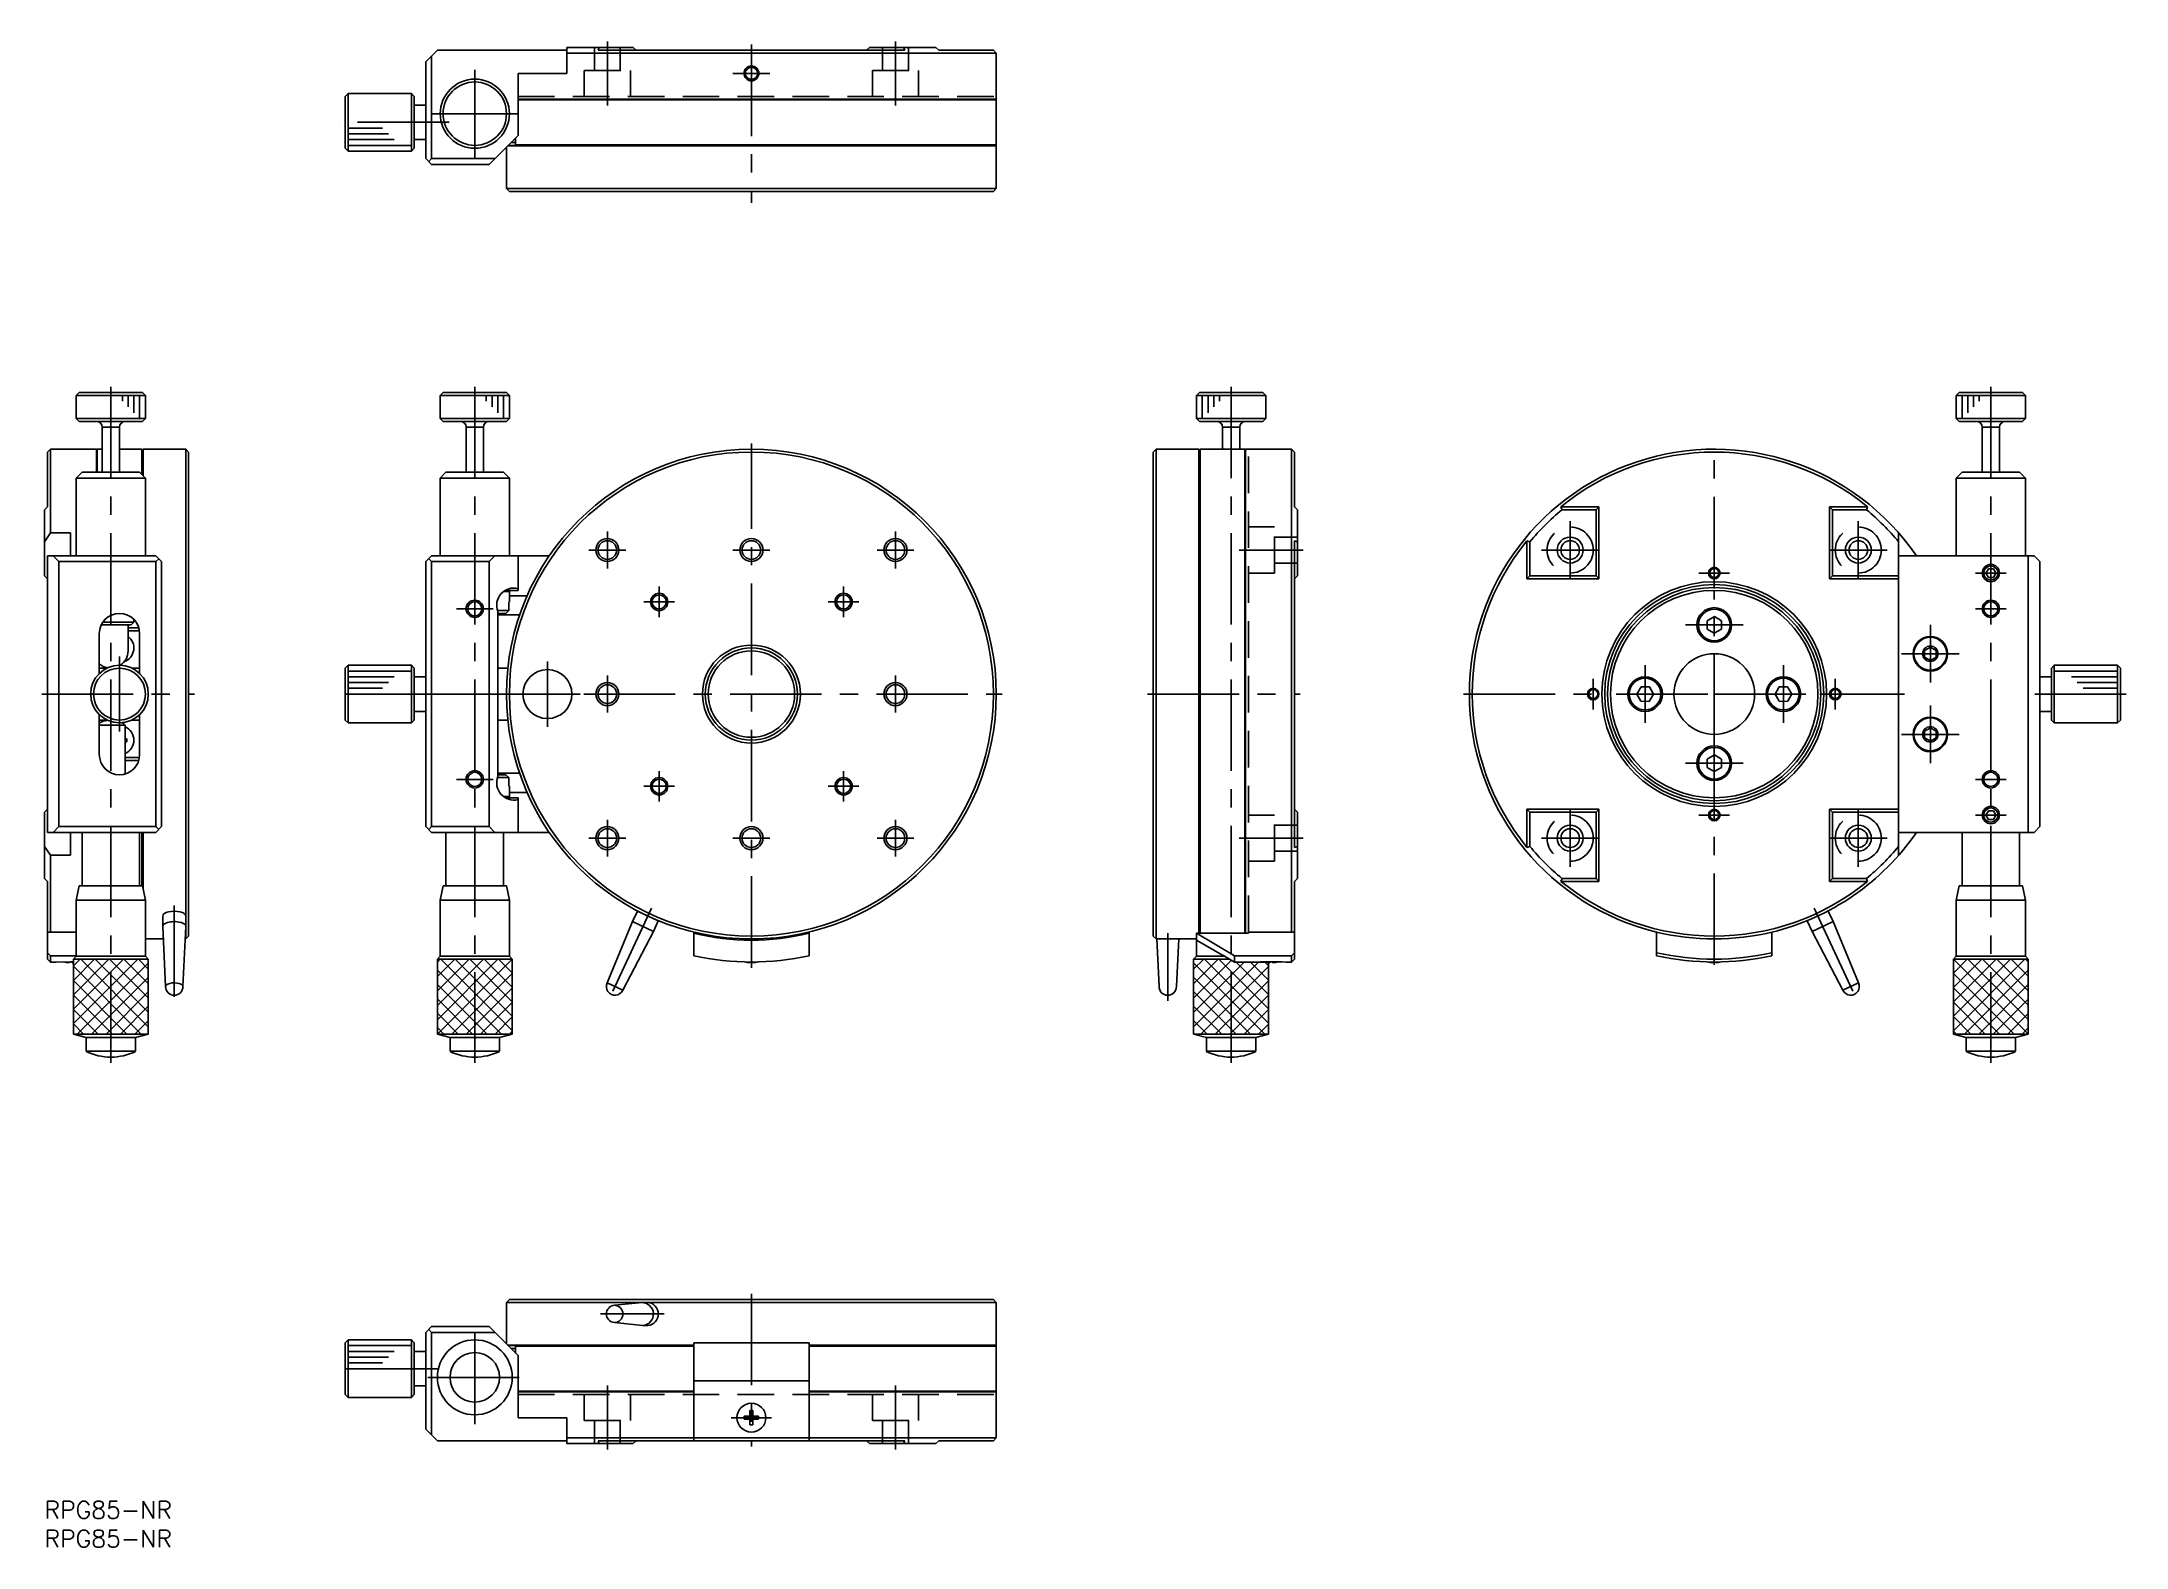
# Model space of a CAD drawing. Extents: x 0 to 361, y -8 to 253.
import ezdxf

# ---------------------------------------------------------------- set-up
doc = ezdxf.new("R2010")
doc.units = 0
doc.header["$LTSCALE"] = 0.5
doc.linetypes.add('CENTER', pattern=[50.8, 31.75, -6.35, 6.35, -6.35])
doc.linetypes.add('DASHED', pattern=[19.05, 12.7, -6.35])
for name, color, linetype in [('MSM_CENTER', 1, 'CENTER'), ('MSM_CONTINUOUS', 7, 'CONTINUOUS'), ('MSM_DASHED', 4, 'DASHED'), ('MSM_NARROW', 5, 'CONTINUOUS'), ('MSM_PART_NUMBER', 7, 'CONTINUOUS')]:
    doc.layers.add(name, color=color, linetype=linetype)
doc.styles.get("Standard").update_dxf_attribs({"font": 'txt.shx', "height": 3, "bigfont": 'bigfont.shx'})

# ---------------------------------------------------------------- blocks, each defined once
blk = doc.blocks.new('*U31')
at = {"layer": 'MSM_PART_NUMBER'}
blk.add_text('RPG85-NR', height=3, dxfattribs=at).set_placement((0, -3))
blk = doc.blocks.new('*U32')
at = {"layer": 'MSM_PART_NUMBER'}
blk.add_text('RPG85-NR', height=3, dxfattribs=at).set_placement((0, -8))

msp = doc.modelspace()

# ---------------------------------------------------------------- linework, layer by layer
at = {"layer": 'MSM_CENTER'}
for p, q in [((97.66, 242.21), (97.66, 253.31)), ((147.66, 242.21), (147.66, 253.31)), ((122.66, 252.81), (122.66, 225.31)), ((74.66, 233.21), (74.66, 248.41)), ((119.46, 247.81), (125.86, 247.81)), ((70.2, 239.31), (51.15, 239.31)), ((67.06, 240.81), (82.26, 240.81)), ((11.5, 193.41), (11.5, 76.08)), ((74.66, 193.41), (74.66, 76.08)), ((205.91, 193.41), (205.91, 76.08)), ((337.75, 193.41), (337.75, 76.08)), ((122.66, 92.58), (122.66, 183.58)), ((289.75, 158.43), (289.75, 183.58)), ((264.75, 160.08), (264.75, 170.08)), ((314.75, 160.08), (314.75, 170.08)), ((97.66, 161.88), (97.66, 168.28)), ((147.66, 161.88), (147.66, 168.28)), ((94.46, 165.08), (100.86, 165.08)), ((119.46, 165.08), (125.86, 165.08)), ((144.46, 165.08), (150.86, 165.08)), ((207.31, 165.08), (218.41, 165.08)), ((259.75, 165.08), (269.75, 165.08)), ((309.75, 165.08), (319.75, 165.08)), ((287.1, 161.08), (292.4, 161.08)), ((335.1, 161.08), (340.4, 161.08)), ((104.01, 156.08), (109.31, 156.08)), ((106.66, 153.43), (106.66, 158.73)), ((136.01, 156.08), (141.31, 156.08)), ((138.66, 153.43), (138.66, 158.73)), ((289.75, 131.08), (289.75, 158.08)), ((71.46, 154.88), (77.86, 154.88)), ((284.75, 152.08), (294.75, 152.08)), ((327.25, 142.08), (327.25, 152.08)), ((335.1, 154.88), (340.4, 154.88)), ((13, 133.58), (13, 146.58)), ((87.26, 134.4), (87.26, 145.75)), ((277.75, 135.08), (277.75, 145.08)), ((301.75, 135.08), (301.75, 145.08)), ((322.25, 147.08), (332.25, 147.08)), ((97.66, 136.88), (97.66, 143.28)), ((147.66, 136.88), (147.66, 143.28)), ((268.75, 137.43), (268.75, 142.73)), ((310.75, 137.43), (310.75, 142.73)), ((-0.5, 140.08), (26, 140.08)), ((68.16, 140.08), (51.15, 140.08)), ((68.16, 140.08), (166.16, 140.08)), ((81.58, 140.08), (92.93, 140.08)), ((94.46, 140.08), (100.86, 140.08)), ((144.46, 140.08), (150.86, 140.08)), ((191.41, 140.08), (217.91, 140.08)), ((246.25, 140.08), (271.4, 140.08)), ((272.75, 140.08), (289.75, 140.08)), ((289.75, 140.08), (306.75, 140.08)), ((308.1, 140.08), (322.75, 140.08)), ((327.25, 128.08), (327.25, 138.08)), ((361.26, 140.08), (343.25, 140.08)), ((289.75, 122.08), (289.75, 133.08)), ((322.25, 133.08), (332.25, 133.08)), ((106.66, 121.43), (106.66, 126.73)), ((138.66, 121.43), (138.66, 126.73)), ((284.75, 128.08), (294.75, 128.08)), ((71.46, 125.28), (77.86, 125.28)), ((104.01, 124.08), (109.31, 124.08)), ((136.01, 124.08), (141.31, 124.08)), ((335.1, 125.28), (340.4, 125.28)), ((264.75, 110.08), (264.75, 120.08)), ((289.75, 93.08), (289.75, 122.08)), ((314.75, 110.08), (314.75, 120.08)), ((97.66, 111.88), (97.66, 118.28)), ((147.66, 111.88), (147.66, 118.28)), ((287.1, 119.08), (292.4, 119.08)), ((335.1, 119.08), (340.4, 119.08)), ((94.46, 115.08), (100.86, 115.08)), ((119.46, 115.08), (125.86, 115.08)), ((144.46, 115.08), (150.86, 115.08)), ((207.31, 115.08), (218.41, 115.08)), ((259.75, 115.08), (269.75, 115.08)), ((309.75, 115.08), (319.75, 115.08)), ((22.5, 103.4), (22.5, 86.82)), ((105.33, 102.92), (97.94, 87.06)), ((307.08, 102.92), (314.48, 87.06)), ((194.91, 98.58), (194.91, 86.82)), ((122.66, 36), (122.66, 9.5)), ((74.66, 13.35), (74.66, 29.65)), ((96.49, 32.5), (107.51, 32.5)), ((68.16, 23), (51.15, 23)), ((66.51, 21.5), (82.81, 21.5)), ((97.66, 20.1), (97.66, 9)), ((147.66, 20.1), (147.66, 9)), ((119.16, 14.5), (126.16, 14.5))]:
    msp.add_line(p, q, dxfattribs=at)
at = {"layer": 'MSM_CONTINUOUS'}
for p, q in [((68.16, 251.81), (66.16, 249.81)), ((66.16, 233.01), (66.16, 249.81)), ((67.16, 250.81), (67.16, 233.01)), ((90.66, 251.81), (68.16, 251.81)), ((90.66, 252.31), (90.66, 247.81)), ((90.66, 252.31), (102.16, 252.31)), ((165.16, 251.31), (90.66, 251.31)), ((96.05, 251.81), (96.23, 252.31)), ((149.26, 251.81), (96.05, 251.81)), ((102.16, 252.31), (102.66, 251.81)), ((143.16, 252.31), (142.66, 251.81)), ((143.16, 252.31), (154.66, 252.31)), ((149.08, 252.31), (149.26, 251.81)), ((155.16, 251.81), (154.66, 252.31)), ((164.66, 251.81), (155.16, 251.81)), ((165.16, 251.31), (164.66, 251.81)), ((165.16, 243.31), (165.16, 251.31)), ((82.16, 247.81), (90.66, 247.81)), ((82.16, 237.01), (82.16, 247.81)), ((52.66, 244.31), (52.16, 243.81)), ((52.16, 234.81), (52.16, 243.81)), ((52.66, 244.31), (52.66, 234.31)), ((63.66, 244.31), (52.66, 244.31)), ((63.66, 234.31), (63.66, 244.31)), ((64.16, 243.81), (63.66, 244.31)), ((64.16, 243.8), (64.16, 234.81)), ((165.16, 243.31), (82.16, 243.31)), ((165.16, 243.21), (82.16, 243.21)), ((165.16, 243.21), (165.06, 243.31)), ((165.16, 235.41), (165.16, 243.21)), ((66.16, 242.31), (64.16, 242.31)), ((64.16, 236.31), (66.16, 236.31)), ((82.16, 237.01), (77.16, 232.01)), ((165.16, 235.21), (80.36, 235.21)), ((80.46, 235.31), (165.06, 235.31)), ((81.74, 235.81), (80.96, 235.81)), ((81.74, 236.59), (81.74, 235.41)), ((81.74, 235.41), (165.16, 235.41)), ((81.85, 235.31), (81.74, 235.41)), ((165.06, 235.31), (165.16, 235.41)), ((165.06, 235.31), (165.16, 235.21)), ((165.16, 235.21), (165.16, 231.31)), ((52.16, 234.81), (52.66, 234.31)), ((52.66, 234.31), (63.66, 234.31)), ((63.66, 234.31), (64.16, 234.81)), ((66.16, 233.01), (67.16, 232.01)), ((67.16, 233.01), (66.66, 232.51)), ((67.16, 233.01), (78.16, 233.01)), ((77.16, 232.01), (67.16, 232.01)), ((80.16, 235.01), (80.16, 231.31)), ((80.16, 231.26), (80.16, 227.81)), ((165.16, 227.81), (165.16, 231.26)), ((80.16, 227.81), (165.16, 227.81)), ((80.16, 227.81), (80.66, 227.31)), ((164.66, 227.31), (80.66, 227.31)), ((164.66, 227.31), (165.16, 227.81)), ((6, 192.41), (5.5, 191.91)), ((17.5, 191.91), (5.5, 191.91)), ((5.5, 191.91), (5.5, 187.91)), ((6, 192.41), (17, 192.41)), ((17.5, 191.91), (17, 192.41)), ((17.5, 187.91), (17.5, 191.91)), ((69.16, 192.41), (68.66, 191.91)), ((80.66, 191.91), (68.66, 191.91)), ((68.66, 191.91), (68.66, 187.91)), ((69.16, 192.41), (80.16, 192.41)), ((80.66, 191.91), (80.16, 192.41)), ((80.66, 187.91), (80.66, 191.91)), ((200.41, 192.41), (199.91, 191.91)), ((199.91, 191.91), (199.91, 187.91)), ((211.91, 191.91), (199.91, 191.91)), ((200.41, 192.41), (211.41, 192.41)), ((211.91, 191.91), (211.41, 192.41)), ((211.91, 187.91), (211.91, 191.91)), ((332.25, 192.41), (331.75, 191.91)), ((331.75, 191.91), (331.75, 187.91)), ((343.75, 191.91), (331.75, 191.91)), ((332.25, 192.41), (343.25, 192.41)), ((343.75, 191.91), (343.25, 192.41)), ((343.75, 187.91), (343.75, 191.91)), ((5.5, 187.91), (17.5, 187.91)), ((5.5, 187.91), (6, 187.41)), ((17, 187.41), (6, 187.41)), ((13, 186.41), (10, 186.41)), ((10, 186.41), (10, 178.58)), ((13, 178.58), (13, 186.41)), ((17, 187.41), (17.5, 187.91)), ((68.66, 187.91), (80.66, 187.91)), ((68.66, 187.91), (69.16, 187.41)), ((80.16, 187.41), (69.16, 187.41)), ((76.16, 186.41), (73.16, 186.41)), ((73.16, 186.41), (73.16, 178.58)), ((76.16, 178.58), (76.16, 186.41)), ((80.16, 187.41), (80.66, 187.91)), ((199.91, 187.91), (211.91, 187.91)), ((199.91, 187.91), (200.41, 187.41)), ((211.41, 187.41), (200.41, 187.41)), ((207.41, 186.41), (204.41, 186.41)), ((204.41, 186.41), (204.41, 182.58)), ((207.41, 182.58), (207.41, 186.41)), ((211.41, 187.41), (211.91, 187.91)), ((331.75, 187.91), (343.75, 187.91)), ((331.75, 187.91), (332.25, 187.41)), ((343.25, 187.41), (332.25, 187.41)), ((339.25, 186.41), (336.25, 186.41)), ((336.25, 186.41), (336.25, 178.58)), ((339.25, 178.58), (339.25, 186.41)), ((343.25, 187.41), (343.75, 187.91)), ((1, 182.58), (0.5, 182.08)), ((0.5, 182.08), (0.5, 172.58)), ((1, 182.58), (1, 168.04)), ((3.2, 182.58), (1, 182.58)), ((5.58, 182.57), (3.2, 182.58)), ((5.8, 182.58), (5.58, 182.57)), ((9, 182.58), (5.8, 182.58)), ((9, 182.58), (9, 178.58)), ((9.1, 182.58), (9, 182.48)), ((9.1, 182.58), (9.1, 178.58)), ((10, 182.58), (9.1, 182.58)), ((16.9, 182.58), (13, 182.58)), ((16.9, 178.18), (16.9, 182.58)), ((17, 182.48), (16.9, 182.58)), ((17, 182.48), (17.1, 182.58)), ((17, 182.48), (17, 178.08)), ((17.1, 182.58), (17.1, 177.98)), ((24.5, 182.58), (17.1, 182.58)), ((24.5, 97.58), (24.5, 182.58)), ((25, 182.08), (24.5, 182.58)), ((25, 182.08), (25, 98.08)), ((192.91, 182.58), (192.41, 182.08)), ((192.41, 98.08), (192.41, 182.08)), ((192.91, 182.58), (192.91, 97.58)), ((200.31, 182.58), (192.91, 182.58)), ((200.31, 98.56), (200.31, 182.58)), ((200.41, 182.48), (200.31, 182.58)), ((200.51, 182.58), (200.41, 182.48)), ((200.41, 182.48), (200.41, 98.56)), ((200.51, 182.58), (200.51, 98.56)), ((208.31, 182.58), (200.51, 182.58)), ((208.31, 98.56), (208.31, 182.58)), ((208.41, 182.48), (208.31, 182.58)), ((208.41, 98.56), (208.41, 182.58)), ((211.61, 182.58), (208.41, 182.58)), ((212.91, 182.56), (211.61, 182.58)), ((211.84, 182.58), (211.84, 182.58)), ((213.99, 182.57), (212.91, 182.56)), ((214.21, 182.58), (213.99, 182.57)), ((216.41, 182.58), (214.21, 182.58)), ((216.41, 98.77), (216.41, 182.58)), ((216.91, 182.08), (216.41, 182.58)), ((216.91, 172.58), (216.91, 182.08)), ((6.5, 178.58), (5.5, 177.58)), ((17.5, 177.58), (5.5, 177.58)), ((5.5, 177.58), (5.5, 164.08)), ((6.5, 178.58), (16.5, 178.58)), ((17.5, 177.58), (16.5, 178.58)), ((17.5, 164.08), (17.5, 177.58)), ((69.66, 178.58), (68.66, 177.58)), ((80.66, 177.58), (68.66, 177.58)), ((68.66, 177.58), (68.66, 164.08)), ((69.66, 178.58), (79.66, 178.58)), ((80.66, 177.58), (79.66, 178.58)), ((80.66, 164.08), (80.66, 177.58)), ((332.75, 178.58), (331.75, 177.58)), ((343.75, 177.58), (331.75, 177.58)), ((331.75, 177.58), (331.75, 164.08)), ((332.75, 178.58), (342.75, 178.58)), ((343.75, 177.58), (342.75, 178.58)), ((343.75, 164.08), (343.75, 177.58)), ((0.5, 172.58), (0, 172.08)), ((0, 160.58), (0, 172.08)), ((217.41, 172.08), (216.91, 172.58)), ((217.41, 172.08), (217.41, 160.58)), ((263.33, 172.08), (263.15, 172.58)), ((263.15, 172.58), (269.75, 172.58)), ((269.25, 172.08), (263.33, 172.08)), ((269.25, 172.08), (269.75, 172.58)), ((269.25, 160.58), (269.25, 172.08)), ((269.75, 172.58), (269.75, 160.08)), ((310.25, 172.08), (309.75, 172.58)), ((309.75, 172.58), (316.36, 172.58)), ((309.75, 172.58), (309.75, 160.08)), ((316.18, 172.08), (310.25, 172.08)), ((310.25, 172.08), (310.25, 160.58)), ((316.36, 172.58), (316.18, 172.08)), ((0, 166.5), (1, 168.04)), ((1, 168.04), (4.5, 168.04)), ((4.5, 168.04), (4.5, 164.08)), ((216.91, 166.68), (217.41, 166.5)), ((216.91, 113.47), (216.91, 166.68)), ((257.25, 166.68), (257.75, 166.5)), ((257.25, 166.68), (257.25, 160.08)), ((257.75, 166.5), (257.75, 160.58)), ((321.75, 112.11), (321.75, 168.04)), ((0.5, 116.08), (0.5, 164.08)), ((0.5, 164.08), (19.3, 164.08)), ((1.5, 164.08), (2.5, 163.08)), ((2.5, 163.08), (2.5, 117.08)), ((19.3, 163.08), (2.5, 163.08)), ((19.3, 164.08), (20.3, 163.08)), ((19.3, 163.08), (19.8, 163.58)), ((19.3, 117.08), (19.3, 163.08)), ((20.3, 163.08), (20.3, 117.08)), ((66.16, 163.08), (67.16, 164.08)), ((66.16, 117.08), (66.16, 163.08)), ((66.66, 163.58), (67.16, 163.08)), ((67.16, 164.08), (87.58, 164.08)), ((67.16, 163.08), (67.16, 117.08)), ((77.16, 163.08), (67.16, 163.08)), ((78.16, 164.08), (77.16, 163.08)), ((77.16, 117.08), (77.16, 163.08)), ((82.16, 158.08), (82.16, 164.08)), ((321.75, 164.08), (345.25, 164.08)), ((344.25, 116.08), (344.25, 164.08)), ((345.25, 164.08), (346.25, 163.08)), ((346.25, 163.08), (346.25, 117.08)), ((0, 160.58), (0.5, 160.08)), ((217.41, 160.58), (216.91, 160.08)), ((257.75, 160.58), (257.25, 160.08)), ((257.25, 160.08), (269.75, 160.08)), ((257.75, 160.58), (269.25, 160.58)), ((269.25, 160.58), (269.75, 160.08)), ((310.25, 160.58), (309.75, 160.08)), ((309.75, 160.08), (321.75, 160.08)), ((310.25, 160.58), (321.75, 160.58)), ((336.89, 161.08), (337.32, 161.83)), ((337.32, 160.33), (336.89, 161.08)), ((337.32, 161.83), (338.19, 161.83)), ((338.19, 160.33), (337.32, 160.33)), ((338.19, 161.83), (338.62, 161.08)), ((338.62, 161.08), (338.19, 160.33)), ((80.66, 157.88), (79.66, 157.88)), ((82.16, 158.08), (79.96, 158.08)), ((80.66, 157.88), (80.46, 158.08)), ((80.54, 158), (81.16, 158.08)), ((80.66, 156.08), (80.57, 156.08)), ((80.57, 156.08), (80.57, 154.58)), ((80.66, 156.08), (80.66, 157.88)), ((80.66, 157.13), (83.73, 157.13)), ((15, 152.08), (9.84, 152.08)), ((10.13, 152.58), (15.5, 152.58)), ((14.5, 147.58), (14.5, 152.08)), ((15, 152.08), (15.5, 152.58)), ((15.5, 152.58), (15.5, 153.02)), ((78.6, 154.58), (80.57, 154.58)), ((78.66, 154.4), (78.66, 125.75)), ((80.07, 154.08), (78.66, 154.08)), ((82.44, 153.82), (78.66, 153.82)), ((80.57, 154.58), (80.07, 154.08)), ((288.5, 151.36), (288.51, 152.81)), ((288.51, 152.81), (289.77, 153.52)), ((289.77, 153.52), (291.01, 152.79)), ((291.01, 152.79), (291, 151.34)), ((9.5, 143.65), (9.5, 150.58)), ((14.5, 151.58), (16.35, 151.58)), ((14.5, 151.08), (16.46, 151.08)), ((16.5, 150.58), (16.5, 143.65)), ((289.74, 150.63), (288.5, 151.36)), ((291, 151.34), (289.74, 150.63)), ((52.66, 145.08), (52.16, 144.58)), ((63.66, 145.08), (52.66, 145.08)), ((52.66, 145.08), (52.66, 135.08)), ((63.66, 135.08), (63.66, 145.08)), ((64.16, 144.58), (63.66, 145.08)), ((326.25, 147.65), (327.25, 148.23)), ((326.25, 146.5), (326.25, 147.65)), ((327.25, 145.92), (326.25, 146.5)), ((327.25, 148.23), (328.25, 147.65)), ((328.25, 146.5), (327.25, 145.92)), ((328.25, 147.65), (328.25, 146.5)), ((348.75, 145.08), (348.25, 144.58)), ((359.75, 145.08), (348.75, 145.08)), ((348.75, 145.08), (348.75, 135.08)), ((359.75, 135.08), (359.75, 145.08)), ((360.25, 144.58), (359.75, 145.08)), ((10.82, 144.58), (9.5, 144.58)), ((16.5, 144.58), (15.18, 144.58)), ((52.16, 135.58), (52.16, 144.58)), ((64.16, 144.58), (64.16, 135.58)), ((66.16, 143.08), (64.16, 143.08)), ((80.4, 144.58), (78.66, 144.58)), ((276.31, 140.09), (277.04, 141.33)), ((277.04, 141.33), (278.49, 141.32)), ((278.49, 141.32), (279.2, 140.06)), ((300.31, 140.09), (301.04, 141.33)), ((301.04, 141.33), (302.49, 141.32)), ((302.49, 141.32), (303.2, 140.06)), ((348.25, 143.08), (346.25, 143.08)), ((348.25, 135.58), (348.25, 144.58)), ((360.25, 144.58), (360.25, 135.58)), ((277.02, 138.83), (276.31, 140.09)), ((278.47, 138.82), (277.02, 138.83)), ((279.2, 140.06), (278.47, 138.82)), ((301.02, 138.83), (300.31, 140.09)), ((302.47, 138.82), (301.02, 138.83)), ((303.2, 140.06), (302.47, 138.82)), ((9.5, 129.58), (9.5, 136.5)), ((9.5, 135.58), (10.82, 135.58)), ((14, 134.7), (9.5, 134.7)), ((14, 126.22), (14, 134.7)), ((15.18, 135.58), (16.5, 135.58)), ((16.5, 136.5), (16.5, 129.58)), ((52.16, 135.58), (52.66, 135.08)), ((52.66, 135.08), (63.66, 135.08)), ((63.66, 135.08), (64.16, 135.58)), ((64.16, 137.08), (66.16, 137.08)), ((78.66, 135.58), (80.4, 135.58)), ((326.25, 133.65), (327.25, 134.23)), ((327.25, 134.23), (328.25, 133.65)), ((346.25, 137.08), (348.25, 137.08)), ((348.25, 135.58), (348.75, 135.08)), ((348.75, 135.08), (359.75, 135.08)), ((359.75, 135.08), (360.25, 135.58)), ((14, 132.34), (14.26, 132.34)), ((14.26, 131.82), (14, 131.82)), ((14.26, 132.34), (14.26, 131.82)), ((326.25, 132.5), (326.25, 133.65)), ((327.25, 131.92), (326.25, 132.5)), ((328.25, 132.5), (327.25, 131.92)), ((328.25, 133.65), (328.25, 132.5)), ((16.46, 129.08), (14, 129.08)), ((16.35, 128.58), (14, 128.58)), ((288.5, 127.36), (288.51, 128.81)), ((289.74, 126.63), (288.5, 127.36)), ((288.51, 128.81), (289.77, 129.52)), ((291, 127.34), (289.74, 126.63)), ((289.77, 129.52), (291.01, 128.79)), ((291.01, 128.79), (291, 127.34)), ((80.57, 125.58), (78.6, 125.58)), ((78.66, 126.33), (82.44, 126.33)), ((78.66, 126.08), (80.07, 126.08)), ((80.07, 126.08), (80.57, 125.58)), ((80.57, 125.58), (80.57, 124.08)), ((80.57, 124.08), (80.66, 124.08)), ((80.66, 122.28), (80.66, 124.08)), ((83.73, 123.02), (80.66, 123.02)), ((0.5, 120.08), (0, 119.58)), ((0, 108.08), (0, 119.58)), ((79.66, 122.28), (80.66, 122.28)), ((82.16, 122.08), (79.96, 122.08)), ((80.46, 122.08), (80.66, 122.28)), ((81.16, 122.08), (80.54, 122.15)), ((82.16, 122.08), (82.16, 116.08)), ((217.41, 119.58), (216.91, 120.08)), ((217.41, 119.58), (217.41, 108.08)), ((257.75, 119.58), (257.25, 120.08)), ((257.25, 120.08), (269.75, 120.08)), ((257.25, 120.08), (257.25, 113.47)), ((269.25, 119.58), (257.75, 119.58)), ((257.75, 119.58), (257.75, 113.65)), ((269.25, 119.58), (269.75, 120.08)), ((269.25, 108.08), (269.25, 119.58)), ((269.75, 120.08), (269.75, 107.58)), ((310.25, 119.58), (309.75, 120.08)), ((309.75, 120.08), (321.75, 120.08)), ((309.75, 120.08), (309.75, 107.58)), ((321.75, 119.58), (310.25, 119.58)), ((310.25, 119.58), (310.25, 108.08)), ((336.89, 119.08), (337.32, 119.83)), ((337.32, 119.83), (338.19, 119.83)), ((338.19, 119.83), (338.62, 119.08)), ((19.3, 116.08), (0.5, 116.08)), ((2.5, 117.08), (1.5, 116.08)), ((2.5, 117.08), (19.3, 117.08)), ((4.5, 116.08), (4.5, 112.11)), ((6.5, 116.08), (6.5, 106.83)), ((16.5, 106.83), (16.5, 116.08)), ((16.9, 106.83), (16.9, 116.08)), ((17, 106.83), (17, 116.08)), ((17.1, 116.08), (17.1, 106.33)), ((19.8, 116.58), (19.3, 117.08)), ((20.3, 117.08), (19.3, 116.08)), ((67.16, 116.08), (66.16, 117.08)), ((67.16, 117.08), (66.66, 116.58)), ((67.16, 117.08), (77.16, 117.08)), ((87.58, 116.08), (67.16, 116.08)), ((69.66, 116.08), (69.66, 106.83)), ((77.16, 117.08), (78.16, 116.08)), ((79.66, 106.83), (79.66, 116.08)), ((345.25, 116.08), (321.75, 116.08)), ((332.75, 116.08), (332.75, 106.83)), ((337.32, 118.33), (336.89, 119.08)), ((338.19, 118.33), (337.32, 118.33)), ((338.62, 119.08), (338.19, 118.33)), ((342.75, 106.83), (342.75, 116.08)), ((346.25, 117.08), (345.25, 116.08)), ((1, 112.11), (0, 113.65)), ((217.41, 113.65), (216.91, 113.47)), ((257.75, 113.65), (257.25, 113.47)), ((1, 112.11), (1, 98.77)), ((4.5, 112.11), (1, 112.11)), ((0, 108.08), (0.5, 107.58)), ((0.5, 94.08), (0.5, 107.58)), ((6, 106.83), (5.5, 104.33)), ((17, 106.83), (6, 106.83)), ((17.5, 104.33), (17, 106.83)), ((69.16, 106.83), (68.66, 104.33)), ((80.16, 106.83), (69.16, 106.83)), ((80.66, 104.33), (80.16, 106.83)), ((216.91, 107.58), (217.41, 108.08)), ((216.91, 107.58), (216.91, 94.08)), ((263.15, 107.58), (263.33, 108.08)), ((263.15, 107.58), (269.75, 107.58)), ((263.33, 108.08), (269.25, 108.08)), ((269.25, 108.08), (269.75, 107.58)), ((310.25, 108.08), (309.75, 107.58)), ((309.75, 107.58), (316.36, 107.58)), ((310.25, 108.08), (316.18, 108.08)), ((316.18, 108.08), (316.36, 107.58)), ((332.25, 106.83), (331.75, 104.33)), ((343.25, 106.83), (332.25, 106.83)), ((343.75, 104.33), (343.25, 106.83)), ((17.5, 104.33), (5.5, 104.33)), ((5.5, 104.33), (5.5, 94.58)), ((17.5, 94.58), (17.5, 104.33)), ((20.5, 101.56), (20.5, 99.74)), ((24.5, 101.56), (24.5, 99.73)), ((80.66, 104.33), (68.66, 104.33)), ((68.66, 104.33), (68.66, 94.58)), ((80.66, 94.58), (80.66, 104.33)), ((102.88, 102.4), (102.04, 100.59)), ((106.51, 100.71), (102.88, 102.4)), ((310.37, 100.59), (309.53, 102.4)), ((343.75, 104.33), (331.75, 104.33)), ((331.75, 104.33), (331.75, 94.58)), ((343.75, 94.58), (343.75, 104.33)), ((0.5, 98.77), (5.5, 98.77)), ((20.5, 99.73), (21, 89.32)), ((24, 89.32), (24.5, 99.73)), ((24.5, 97.58), (25, 98.08)), ((102.04, 100.59), (97.63, 89.96)), ((100.35, 88.69), (105.66, 98.9)), ((105.66, 98.9), (102.04, 100.59)), ((105.66, 98.9), (106.51, 100.71)), ((112.66, 94.66), (112.66, 98.77)), ((132.66, 98.77), (132.66, 94.66)), ((192.41, 98.08), (192.91, 97.58)), ((199.91, 98.56), (199.91, 97.38)), ((208.91, 98.56), (199.91, 98.56)), ((199.91, 98.56), (206.49, 94.66)), ((208.91, 98.77), (208.91, 98.56)), ((208.91, 98.77), (216.91, 98.77)), ((279.75, 94.66), (279.75, 98.77)), ((299.75, 98.77), (299.75, 94.66)), ((305.9, 100.71), (306.75, 98.9)), ((310.37, 100.59), (306.75, 98.9)), ((306.75, 98.9), (312.06, 88.69)), ((314.78, 89.96), (310.37, 100.59)), ((0.5, 95.18), (1, 94.66)), ((0.5, 94.08), (1, 93.58)), ((5.5, 94.66), (1, 94.66)), ((1, 94.66), (1, 93.58)), ((5.5, 94.58), (5, 94.08)), ((18, 94.08), (5, 94.08)), ((5, 94.08), (5, 81.08)), ((17.5, 94.58), (5.5, 94.58)), ((20.6, 97.58), (17.5, 97.58)), ((18, 94.08), (17.5, 94.58)), ((18, 81.08), (18, 94.08)), ((24.4, 97.58), (24.5, 97.58)), ((68.66, 94.58), (68.16, 94.08)), ((81.16, 94.08), (68.16, 94.08)), ((68.16, 94.08), (68.16, 81.08)), ((80.66, 94.58), (68.66, 94.58)), ((81.16, 94.08), (80.66, 94.58)), ((81.16, 81.08), (81.16, 94.08)), ((192.91, 97.58), (196.36, 97.58)), ((193.02, 97.58), (193.41, 89.31)), ((199.95, 97.58), (196.41, 97.58)), ((196.41, 89.31), (196.81, 97.58)), ((199.91, 94.58), (199.41, 94.08)), ((205.63, 94.08), (199.41, 94.08)), ((199.41, 94.08), (199.41, 81.08)), ((199.91, 97.38), (204.41, 94.78)), ((199.91, 97.38), (199.91, 94.58)), ((204.76, 94.58), (199.91, 94.58)), ((204.46, 94.75), (206.49, 93.58)), ((206.49, 94.66), (206.49, 93.58)), ((216.41, 94.66), (206.49, 94.66)), ((216.41, 94.66), (216.91, 95.18)), ((216.41, 93.58), (216.41, 94.66)), ((216.41, 93.58), (216.91, 94.08)), ((331.75, 94.58), (331.25, 94.08)), ((344.25, 94.08), (331.25, 94.08)), ((331.25, 94.08), (331.25, 81.08)), ((343.75, 94.58), (331.75, 94.58)), ((344.25, 94.08), (343.75, 94.58)), ((344.25, 81.08), (344.25, 94.08)), ((1, 93.58), (2, 93.58)), ((4.5, 93.64), (2, 93.58)), ((2, 93.58), (2, 93.58)), ((3.24, 93.61), (3.24, 93.61)), ((4.24, 93.44), (4.24, 93.61)), ((5, 93.64), (4.5, 93.64)), ((4.76, 93.61), (4.76, 93.44)), ((122.4, 93.44), (122.4, 93.58)), ((122.92, 93.58), (122.92, 93.44)), ((211.79, 93.58), (206.49, 93.58)), ((211.65, 93.61), (211.65, 93.61)), ((212.41, 81.08), (212.41, 93.46)), ((212.65, 93.44), (212.65, 93.61)), ((213.17, 93.61), (213.17, 93.44)), ((214.17, 93.61), (214.18, 93.61)), ((215.41, 93.58), (216.41, 93.58)), ((289.49, 93.44), (289.49, 93.58)), ((290.01, 93.58), (290.01, 93.44)), ((100.35, 88.69), (97.63, 89.96)), ((314.78, 89.96), (312.06, 88.69)), ((5, 81.08), (18, 81.08)), ((5, 81.08), (7.2, 80.49)), ((15.8, 80.49), (7.2, 80.49)), ((7.2, 80.49), (7.2, 78.08)), ((15.8, 80.49), (18, 81.08)), ((15.8, 78.08), (15.8, 80.49)), ((81.16, 81.08), (68.16, 81.08)), ((68.16, 81.08), (70.36, 80.49)), ((78.96, 80.49), (70.36, 80.49)), ((70.36, 80.49), (70.36, 78.08)), ((78.96, 80.49), (81.16, 81.08)), ((78.96, 78.08), (78.96, 80.49)), ((199.41, 81.08), (212.41, 81.08)), ((199.41, 81.08), (201.61, 80.49)), ((210.21, 80.49), (201.61, 80.49)), ((201.61, 80.49), (201.61, 78.08)), ((210.21, 80.49), (212.41, 81.08)), ((210.21, 78.08), (210.21, 80.49)), ((331.25, 81.08), (333.45, 80.49)), ((331.25, 81.08), (344.25, 81.08)), ((342.05, 80.49), (333.45, 80.49)), ((333.45, 80.49), (333.45, 78.08)), ((342.05, 80.49), (344.25, 81.08)), ((342.05, 78.08), (342.05, 80.49)), ((15.8, 78.08), (7.2, 78.08)), ((78.96, 78.08), (70.36, 78.08)), ((210.21, 78.08), (201.61, 78.08)), ((342.05, 78.08), (333.45, 78.08)), ((80.66, 35), (80.16, 34.5)), ((165.16, 34.5), (80.16, 34.5)), ((80.16, 34.5), (80.16, 31.05)), ((80.66, 35), (164.66, 35)), ((103.77, 34.5), (98.9, 34)), ((165.16, 34.5), (164.66, 35)), ((165.16, 31.05), (165.16, 34.5)), ((67.16, 30.3), (66.16, 29.3)), ((66.16, 12.5), (66.16, 29.3)), ((66.66, 29.8), (67.16, 29.3)), ((67.16, 30.3), (77.16, 30.3)), ((78.16, 29.3), (67.16, 29.3)), ((67.16, 29.3), (67.16, 11.5)), ((77.16, 30.3), (82.16, 25.3)), ((80.16, 31), (80.16, 27.3)), ((98.9, 31), (103.77, 30.5)), ((103.77, 30.5), (104.7, 30.5)), ((165.16, 31), (165.16, 27.1)), ((52.66, 28), (52.16, 27.5)), ((52.16, 18.5), (52.16, 27.5)), ((63.66, 28), (52.66, 28)), ((52.66, 28), (52.66, 18)), ((63.66, 18), (63.66, 28)), ((64.16, 27.5), (63.66, 28)), ((64.16, 27.5), (64.16, 18.5)), ((66.16, 26), (64.16, 26)), ((80.36, 27.1), (112.66, 27.1)), ((112.66, 27), (80.46, 27)), ((80.96, 26.5), (81.74, 26.5)), ((81.74, 26.9), (81.85, 27)), ((112.66, 26.9), (81.74, 26.9)), ((81.74, 26.9), (81.74, 25.71)), ((112.66, 10.5), (112.66, 27.5)), ((132.66, 27.5), (112.66, 27.5)), ((132.66, 27.5), (132.66, 10.5)), ((132.66, 27.1), (165.16, 27.1)), ((165.06, 27), (132.66, 27)), ((165.16, 26.9), (132.66, 26.9)), ((165.06, 27), (165.16, 27.1)), ((165.16, 26.9), (165.06, 27)), ((165.16, 19.1), (165.16, 26.9)), ((82.16, 14.5), (82.16, 25.3)), ((52.16, 18.5), (52.66, 18)), ((63.66, 18), (64.16, 18.5)), ((64.16, 20), (66.16, 20)), ((82.16, 19.1), (112.66, 19.1)), ((82.16, 19), (112.66, 19)), ((132.66, 20.92), (112.66, 20.92)), ((132.66, 19.1), (165.16, 19.1)), ((132.66, 19), (165.16, 19)), ((165.06, 19), (165.16, 19.1)), ((165.16, 11), (165.16, 19)), ((52.66, 18), (63.66, 18)), ((90.66, 14.5), (82.16, 14.5)), ((90.66, 14.5), (90.66, 10)), ((121.4, 14.76), (122.4, 14.76)), ((121.4, 14.76), (121.4, 14.24)), ((122.36, 14.24), (122.36, 14.76)), ((122.4, 14.76), (122.4, 15.76)), ((122.4, 15.76), (122.92, 15.76)), ((122.4, 14.8), (122.92, 14.8)), ((122.92, 15.76), (122.92, 14.76)), ((122.92, 14.76), (123.92, 14.76)), ((122.96, 14.76), (122.96, 14.24)), ((123.92, 14.24), (123.92, 14.76)), ((66.16, 12.5), (68.16, 10.5)), ((90.66, 11), (112.66, 11)), ((112.66, 11), (132.66, 11)), ((122.4, 14.24), (121.4, 14.24)), ((122.4, 13.24), (122.4, 14.24)), ((122.92, 14.2), (122.4, 14.2)), ((122.92, 13.24), (122.4, 13.24)), ((122.92, 14.24), (122.92, 13.24)), ((123.92, 14.24), (122.92, 14.24)), ((132.66, 11), (165.16, 11)), ((164.66, 10.5), (165.16, 11)), ((68.16, 10.5), (90.66, 10.5)), ((102.16, 10), (90.66, 10)), ((96.05, 10.5), (132.66, 10.5)), ((96.23, 10), (96.05, 10.5)), ((102.16, 10), (102.66, 10.5)), ((132.66, 10.5), (149.26, 10.5)), ((143.16, 10), (142.66, 10.5)), ((154.66, 10), (143.16, 10)), ((149.26, 10.5), (149.08, 10)), ((154.66, 10), (155.16, 10.5)), ((155.16, 10.5), (164.66, 10.5))]:
    msp.add_line(p, q, dxfattribs=at)
at = {"layer": 'MSM_CONTINUOUS', "extrusion": (0, 0, -1)}
for centre, radius in [((-74.66, 240.81), 6), ((-122.66, 247.81), 1.06), ((-97.66, 165.08), 1.62), ((-122.66, 165.08), 1.62), ((-147.66, 165.08), 1.62), ((-264.75, 165.08), 2.25), ((-264.75, 165.08), 1.62), ((-314.75, 165.08), 2.25), ((-314.75, 165.08), 1.62), ((-289.75, 140.08), 19.5), ((-289.75, 161.08), 0.783), ((-337.75, 161.08), 1.23), ((-74.66, 154.88), 1.23), ((-106.66, 156.08), 1.23), ((-138.66, 156.08), 1.23), ((-289.75, 140.08), 18.5), ((-337.75, 154.88), 1.23), ((-289.75, 152.08), 3), ((-289.75, 152.08), 2.75), ((-122.66, 140.08), 8.5), ((-327.25, 147.08), 3), ((-327.25, 147.08), 2.85), ((-327.25, 147.08), 1.34), ((-13, 140.08), 5), ((-289.75, 140.08), 7), ((-87.26, 140.08), 4.25), ((-97.66, 140.08), 1.62), ((-147.66, 140.08), 1.62), ((-277.75, 140.08), 3), ((-277.75, 140.08), 2.75), ((-301.75, 140.08), 3), ((-301.75, 140.08), 2.75), ((-268.75, 140.08), 0.783), ((-310.75, 140.08), 0.783), ((-327.25, 133.08), 3), ((-327.25, 133.08), 2.85), ((-327.25, 133.08), 1.34), ((-289.75, 128.08), 3), ((-289.75, 128.08), 2.75), ((-74.66, 125.28), 1.23), ((-106.66, 124.08), 1.23), ((-138.66, 124.08), 1.23), ((-337.75, 125.28), 1.23), ((-289.75, 119.08), 0.783), ((-337.75, 119.08), 1.23), ((-97.66, 115.08), 1.62), ((-122.66, 115.08), 1.62), ((-147.66, 115.08), 1.62), ((-264.75, 115.08), 2.25), ((-264.75, 115.08), 1.62), ((-314.75, 115.08), 2.25), ((-314.75, 115.08), 1.62)]:
    msp.add_circle(centre, radius, dxfattribs=at)
at = {"layer": 'MSM_CONTINUOUS'}
for centre, radius in [((74.66, 240.81), 5.5), ((122.66, 140.08), 42.5), ((122.66, 140.08), 42), ((289.75, 140.08), 19), ((289.75, 140.08), 18), ((122.66, 140.08), 7.5), ((13, 140.08), 4.5), ((74.66, 21.5), 6.5), ((74.66, 21.5), 4.3), ((122.66, 14.5), 2.5)]:
    msp.add_circle(centre, radius, dxfattribs=at)
at = {"layer": 'MSM_CONTINUOUS', "extrusion": (0, 0, -1)}
for centre, radius, start, end in [((-9, 186.41), 1, 90, 180), ((-14, 186.41), 1, 0, 90), ((-72.16, 186.41), 1, 90, 180), ((-77.16, 186.41), 1, 0, 90), ((-203.41, 186.41), 1, 90, 180), ((-208.41, 186.41), 1, 0, 90), ((-289.75, 140.08), 42.5, 283.609, 145.6181), ((-289.75, 140.08), 42, 50.6972, 129.3028), ((-335.25, 186.41), 1, 90, 180), ((-340.25, 186.41), 1, 0, 90), ((-289.75, 140.08), 42, 320.6972, 39.3028), ((-81.46, 155.48), 3, 338.9605, 103.4934), ((-13, 150.58), 3.5, 0, 180), ((-13, 129.58), 3.5, 180, 0), ((-81.46, 124.68), 3, 256.5066, 21.0395), ((-289.75, 140.08), 42.5, 214.3819, 256.3911), ((-289.75, 140.08), 42, 230.6972, 309.3028), ((-122.66, 140.08), 42.7, 256.456, 283.544), ((-289.75, 140.08), 42.5, 256.391, 283.609), ((-122.66, 140.08), 46.5, 257.5813, 282.4187), ((-289.75, 140.08), 46.5, 257.5813, 282.4187)]:
    msp.add_arc(centre, radius, start, end, dxfattribs=at)
at = {"layer": 'MSM_CONTINUOUS'}
for centre, radius, start, end in [((289.75, 140.08), 41.5, 129.5486, 140.4514), ((289.75, 140.08), 41.5, 39.5486, 50.4514), ((13, 148.08), 2.5, 290.2471, 53.1301), ((11.5, 147.58), 3, 228.1897, 259.1454), ((11.5, 147.58), 3, 303.4745, 0), ((11.5, 131.58), 4, 98.4458, 120), ((11.5, 131.58), 4, 51.3178, 61.5382), ((13, 132.08), 2.5, 293.5781, 66.4219), ((289.75, 140.08), 41.5, 219.5486, 230.4514), ((289.75, 140.08), 41.5, 309.5486, 320.4514), ((21, 101.52), 0.504, 126.4993, 176.1308), ((21.89, 100.37), 1.96, 100.9656, 127.3177), ((22.5, 97.93), 4.47, 77.2838, 102.7109), ((23.11, 100.35), 1.98, 55.482, 79.1231), ((23.95, 101.51), 0.548, 5.2418, 59.4558), ((20.97, 99.72), 0.473, 132.7665, 179.1812), ((21.7, 98.91), 1.56, 104.0655, 132.325), ((22.51, 96.19), 4.4, 76.3354, 105.5671), ((23.15, 98.63), 1.88, 52.9649, 77.8966), ((23.96, 99.69), 0.545, 5.7195, 53.48), ((289.75, 140.08), 46, 257.4441, 282.5559), ((4.5, 97.93), 4.49, 253.7306, 266.6822), ((4.5, 97.93), 4.49, 273.3178, 276.3901), ((122.66, 97.93), 4.49, 254.7871, 266.6822), ((122.66, 97.93), 4.49, 273.3178, 285.2129), ((212.91, 47.14), 46.5, 86.9181, 93.0819), ((212.91, 97.93), 4.49, 253.7306, 266.6822), ((212.91, 97.93), 4.49, 273.3178, 286.2694), ((289.75, 97.93), 4.49, 254.7871, 266.6822), ((289.75, 97.93), 4.49, 273.3178, 285.2129), ((21.36, 89.3), 0.359, 132.887, 176.7034), ((22.5, 89.32), 1.5, 180, 360), ((21.98, 88.57), 1.32, 101.5823, 131.0721), ((22.5, 86.66), 3.3, 74.4328, 103.6646), ((23.1, 88.7), 1.17, 47.6748, 75.9348), ((23.64, 89.3), 0.357, 2.0439, 47.1658), ((98.99, 89.32), 1.5, 155, 335), ((194.91, 89.32), 1.5, 180, 0), ((313.42, 89.32), 1.5, 205, 25), ((11.5, 86.82), 9.75, 243.8162, 296.1838), ((74.66, 86.82), 9.75, 243.8162, 296.1838), ((205.91, 86.82), 9.75, 243.8162, 296.1838), ((337.75, 86.82), 9.75, 243.8162, 296.1838), ((98.99, 32.5), 1.5, 93.4098, 266.5902), ((98.85, 32.5), 1.5, 271.8928, 88.1072), ((103.66, 32.49), 2, 275.3778, 89.4716), ((104.5, 32.5), 2.01, 275.6275, 84.3725)]:
    msp.add_arc(centre, radius, start, end, dxfattribs=at)
at = {"layer": 'MSM_DASHED'}
for p, q in [((95.41, 248.31), (95.41, 252.31)), ((99.91, 252.31), (99.91, 248.31)), ((145.41, 248.31), (145.41, 252.31)), ((149.91, 252.31), (149.91, 248.31)), ((93.66, 243.81), (93.66, 248.31)), ((93.66, 248.31), (101.66, 248.31)), ((101.66, 248.31), (101.66, 243.81)), ((143.66, 248.31), (151.66, 248.31)), ((143.66, 243.81), (143.66, 248.31)), ((151.66, 248.31), (151.66, 243.81)), ((82.16, 243.81), (165.16, 243.81)), ((208.91, 98.77), (208.91, 182.58)), ((213.41, 169.08), (208.91, 169.08)), ((213.41, 161.08), (213.41, 169.08)), ((217.41, 167.33), (213.41, 167.33)), ((213.41, 162.83), (217.41, 162.83)), ((208.91, 161.08), (213.41, 161.08)), ((213.41, 119.08), (208.91, 119.08)), ((213.41, 111.08), (213.41, 119.08)), ((217.41, 117.33), (213.41, 117.33)), ((213.41, 112.83), (217.41, 112.83)), ((208.91, 111.08), (213.41, 111.08)), ((82.16, 18.5), (165.16, 18.5)), ((93.66, 18.5), (93.66, 14)), ((101.66, 14), (101.66, 18.5)), ((143.66, 18.5), (143.66, 14)), ((151.66, 14), (151.66, 18.5)), ((93.66, 14), (101.66, 14)), ((95.41, 14), (95.41, 10)), ((99.91, 10), (99.91, 14)), ((143.66, 14), (151.66, 14)), ((145.41, 14), (145.41, 10)), ((149.91, 10), (149.91, 14))]:
    msp.add_line(p, q, dxfattribs=at)
for centre in [(264.75, 165.08), (314.75, 165.08), (264.75, 115.08), (314.75, 115.08)]:
    msp.add_circle(centre, 4, dxfattribs=at)
at = {"layer": 'MSM_NARROW'}
for p, q in [((52.66, 238.31), (58.66, 238.31)), ((52.66, 237.31), (59.66, 237.31)), ((52.66, 236.31), (60.66, 236.31)), ((52.66, 235.31), (63.66, 235.31)), ((13.5, 190.91), (13.5, 191.91)), ((14.5, 189.91), (14.5, 191.91)), ((15.5, 188.91), (15.5, 191.91)), ((16.5, 187.91), (16.5, 191.91)), ((76.66, 190.91), (76.66, 191.91)), ((77.66, 189.91), (77.66, 191.91)), ((78.66, 188.91), (78.66, 191.91)), ((79.66, 187.91), (79.66, 191.91)), ((200.91, 191.91), (200.91, 187.91)), ((201.91, 191.91), (201.91, 188.91)), ((202.91, 191.91), (202.91, 189.91)), ((203.91, 191.91), (203.91, 190.91)), ((332.75, 191.91), (332.75, 187.91)), ((333.75, 191.91), (333.75, 188.91)), ((334.75, 191.91), (334.75, 189.91)), ((335.75, 191.91), (335.75, 190.91)), ((121.36, 182.58), (121.36, 182.56)), ((123.96, 182.56), (123.96, 182.58)), ((288.45, 182.58), (288.45, 182.56)), ((291.05, 182.56), (291.05, 182.58)), ((63.66, 144.08), (52.66, 144.08)), ((60.66, 143.08), (52.66, 143.08)), ((59.66, 142.08), (52.66, 142.08)), ((359.75, 144.08), (348.75, 144.08)), ((359.75, 143.08), (351.75, 143.08)), ((359.75, 142.08), (352.75, 142.08)), ((58.66, 141.08), (52.66, 141.08)), ((359.75, 141.08), (353.75, 141.08)), ((103.35, 102.22), (103.34, 102.19)), ((106.06, 100.92), (106.07, 100.95)), ((5, 92.9), (6.17, 94.08)), ((5, 90.4), (8.67, 94.08)), ((5, 87.9), (11.17, 94.08)), ((5, 85.4), (13.67, 94.08)), ((5, 82.9), (16.17, 94.08)), ((6.28, 94.08), (18, 82.35)), ((8.78, 94.08), (18, 84.85)), ((11.28, 94.08), (18, 87.35)), ((13.78, 94.08), (18, 89.85)), ((16.28, 94.08), (18, 92.35)), ((68.16, 93.56), (68.67, 94.08)), ((68.16, 91.06), (71.17, 94.08)), ((68.16, 88.56), (73.67, 94.08)), ((68.16, 86.06), (76.17, 94.08)), ((68.16, 83.56), (78.67, 94.08)), ((68.17, 81.08), (81.16, 94.06)), ((68.78, 94.08), (81.16, 81.69)), ((71.28, 94.08), (81.16, 84.19)), ((73.78, 94.08), (81.16, 86.69)), ((76.28, 94.08), (81.16, 89.19)), ((78.78, 94.08), (81.16, 91.69)), ((199.41, 92.32), (201.17, 94.08)), ((199.41, 89.82), (203.67, 94.08)), ((201.28, 94.08), (212.41, 82.94)), ((203.78, 94.08), (212.41, 85.44)), ((331.25, 91.66), (333.67, 94.08)), ((331.25, 89.16), (336.17, 94.08)), ((331.25, 86.66), (338.67, 94.08)), ((331.25, 84.16), (341.17, 94.08)), ((331.25, 81.66), (343.67, 94.08)), ((331.28, 94.08), (344.25, 81.1)), ((333.78, 94.08), (344.25, 83.6)), ((336.28, 94.08), (344.25, 86.1)), ((338.78, 94.08), (344.25, 88.6)), ((341.28, 94.08), (344.25, 91.1)), ((343.78, 94.08), (344.25, 93.6)), ((5, 92.85), (16.78, 81.08)), ((5.67, 81.08), (18, 93.4)), ((8.17, 81.08), (18, 90.9)), ((68.16, 92.19), (79.28, 81.08)), ((70.67, 81.08), (81.16, 91.56)), ((199.41, 87.32), (205.97, 93.88)), ((199.41, 84.82), (208.17, 93.58)), ((199.41, 82.32), (210.67, 93.58)), ((199.41, 93.44), (211.78, 81.08)), ((199.41, 90.94), (209.28, 81.08)), ((200.67, 81.08), (212.41, 92.82)), ((206.78, 93.58), (212.41, 87.94)), ((209.28, 93.58), (212.41, 90.44)), ((211.78, 93.58), (212.41, 92.94)), ((331.25, 91.6), (341.78, 81.08)), ((333.17, 81.08), (344.25, 92.16)), ((5, 90.35), (14.28, 81.08)), ((5, 87.85), (11.78, 81.08)), ((10.67, 81.08), (18, 88.4)), ((68.16, 89.69), (76.78, 81.08)), ((68.16, 87.19), (74.28, 81.08)), ((73.17, 81.08), (81.16, 89.06)), ((199.41, 88.44), (206.78, 81.08)), ((203.17, 81.08), (212.41, 90.32)), ((205.67, 81.08), (212.41, 87.82)), ((331.25, 89.1), (339.28, 81.08)), ((335.67, 81.08), (344.25, 89.66)), ((338.17, 81.08), (344.25, 87.16)), ((5, 85.35), (9.28, 81.08)), ((13.17, 81.08), (18, 85.9)), ((15.67, 81.08), (18, 83.4)), ((68.16, 84.69), (71.78, 81.08)), ((75.67, 81.08), (81.16, 86.56)), ((78.17, 81.08), (81.16, 84.06)), ((199.41, 85.94), (204.28, 81.08)), ((199.41, 83.44), (201.78, 81.08)), ((208.17, 81.08), (212.41, 85.32)), ((331.25, 86.6), (336.78, 81.08)), ((331.25, 84.1), (334.28, 81.08)), ((340.67, 81.08), (344.25, 84.66)), ((5, 82.85), (6.78, 81.08)), ((68.16, 82.19), (69.28, 81.08)), ((80.67, 81.08), (81.16, 81.56)), ((210.67, 81.08), (212.41, 82.82)), ((331.25, 81.6), (331.78, 81.08)), ((343.17, 81.08), (344.25, 82.16)), ((63.66, 27), (52.66, 27)), ((60.66, 26), (52.66, 26)), ((59.66, 25), (52.66, 25)), ((58.66, 24), (52.66, 24))]:
    msp.add_line(p, q, dxfattribs=at)
for centre, radius in [((122.66, 247.81), 1.3), ((97.66, 165.08), 2), ((122.66, 165.08), 2), ((147.66, 165.08), 2), ((337.75, 161.08), 1.5), ((74.66, 154.88), 1.5), ((106.66, 156.08), 1.5), ((138.66, 156.08), 1.5), ((337.75, 154.88), 1.5), ((122.66, 140.08), 8), ((97.66, 140.08), 2), ((147.66, 140.08), 2), ((74.66, 125.28), 1.5), ((337.75, 125.28), 1.5), ((106.66, 124.08), 1.5), ((138.66, 124.08), 1.5), ((337.75, 119.08), 1.5), ((97.66, 115.08), 2), ((122.66, 115.08), 2), ((147.66, 115.08), 2)]:
    msp.add_circle(centre, radius, dxfattribs=at)
at = {"layer": 'MSM_NARROW', "extrusion": (0, 0, -1)}
for centre in [(-289.75, 161.08), (-268.75, 140.08), (-310.75, 140.08), (-289.75, 119.08)]:
    msp.add_circle(centre, 1, dxfattribs=at)

# ---------------------------------------------------------------- block references
at = {"layer": 'MSM_CONTINUOUS'}
for name in ['*U31', '*U32']:
    msp.add_blockref(name, (0, 0), dxfattribs=at)

doc.saveas('drawing.dxf')
